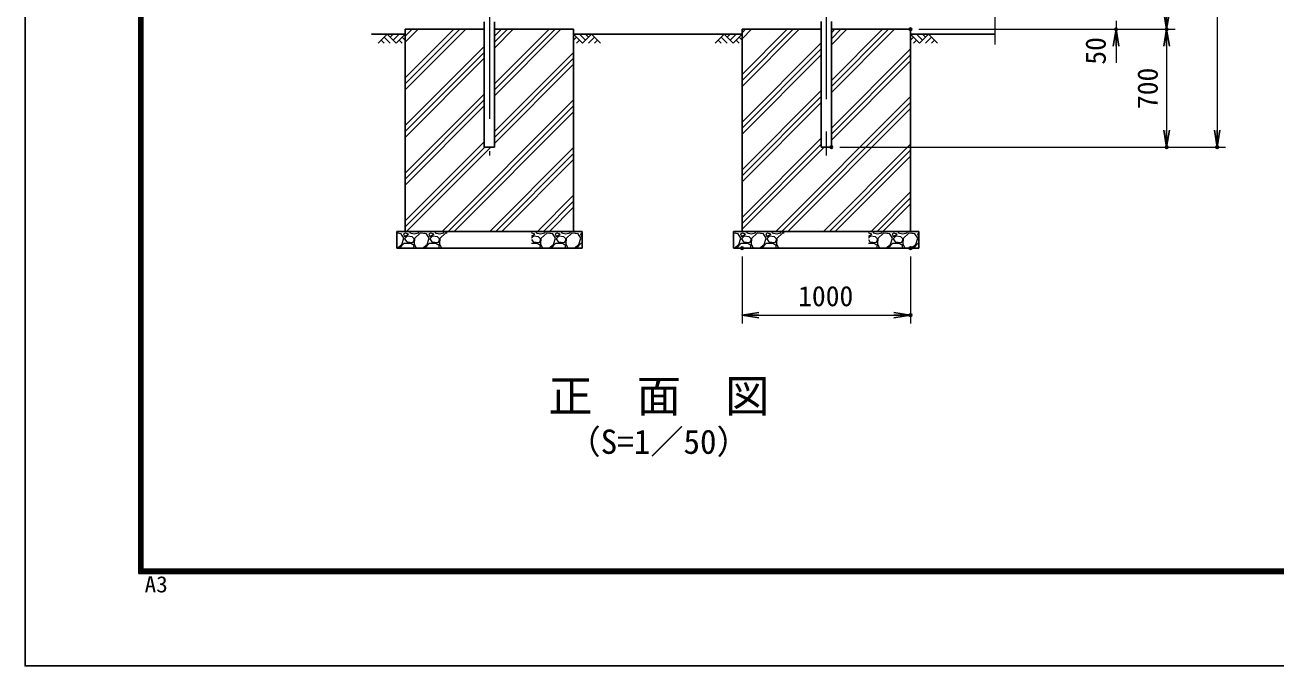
# Model space of a CAD drawing. Units: millimetres, scale not verified. Extents: x -10499 to 10501, y -7424 to 7426.
# Drawn here: x -10499 to -3074, y -7424 to -3619 of the extents above; entities that cross this region are included whole.
import ezdxf
from ezdxf.enums import TextEntityAlignment as Align

# ---------------------------------------------------------------- set-up
doc = ezdxf.new("R2010")
doc.units = ezdxf.units.MM
doc.header["$LTSCALE"] = 30
doc.header["$PDMODE"] = 32
doc.header["$PDSIZE"] = 15
doc.linetypes.add('USER1', pattern=[50.8, 31.75, -6.35, 6.35, -6.35])
for name, color, linetype, lineweight in [('0-0_D-DCR-HCH', 7, 'Continuous', 13), ('0-1_D-STR1', 1, 'Continuous', 25), ('0-2_D-STR4', 7, 'Continuous', 25), ('0-3_D-BGD', 7, 'Continuous', 25), ('0-4_D-BMK', 2, 'USER1', 13), ('0-6_D-STR-DIM', 7, 'Continuous', 13), ('0-B_D-TTL-TXT', 7, 'Continuous', 13), ('0-E_D-TTL', 7, 'Continuous', 25)]:
    doc.layers.add(name, color=color, linetype=linetype, lineweight=lineweight)
doc.layers.add('0-7_0', color=7, linetype='Continuous')
doc.layers.add('0-8_Defpoints', color=8, linetype='Continuous')
doc.styles.add('ＭＳ ゴシック', font='')
doc.styles.get('ＭＳ ゴシック').set_extended_font_data('MS Gothic')

# ---------------------------------------------------------------- blocks, each defined once
blk = doc.blocks.new('_Open')
at = {"layer": '0-7_0'}
blk.add_line((-30, 5), (0, 0), dxfattribs=at)
blk.add_lwpolyline([(-30, -5), (0, 0), (-30, 0)], dxfattribs=at)

msp = doc.modelspace()

# ---------------------------------------------------------------- linework, layer by layer
at = {"layer": '0-0_D-DCR-HCH'}
for p, q in [((-8349.6, -3674.43), (-8402.81, -3727.65)), ((-8385.07, -3709.91), (-8367.25, -3727.65)), ((-8367.34, -3692.17), (-8331.7, -3727.65)), ((-8349.6, -3674.43), (-8296.39, -3727.65)), ((-8331.86, -3692.17), (-8314.12, -3674.43)), ((-8314.12, -3709.91), (-8278.65, -3674.43)), ((-8296.39, -3727.65), (-8243.17, -3674.43)), ((-8278.65, -3709.91), (-8260.83, -3727.65)), ((-8260.91, -3692.17), (-8243.17, -3709.83)), ((-8243.17, -3721.05), (-8166.56, -3644.43)), ((-8243.17, -4003.89), (-7883.72, -3644.43)), ((-8243.17, -3685.69), (-8201.91, -3644.43)), ((-8243.17, -3968.54), (-7919.07, -3644.43)), ((-8243.17, -3650.34), (-8237.27, -3644.43)), ((-8243.17, -3933.18), (-7954.43, -3644.43)), ((-7712.92, -3756.49), (-7600.87, -3644.43)), ((-7712.92, -4039.33), (-7318.03, -3644.43)), ((-7712.92, -3721.13), (-7636.23, -3644.43)), ((-7712.92, -4003.97), (-7353.39, -3644.43)), ((-7712.92, -3685.78), (-7671.58, -3644.43)), ((-7712.92, -3968.62), (-7388.74, -3644.43)), ((-7189.96, -3727.65), (-7243.17, -3674.43)), ((-7225.44, -3692.17), (-7243.17, -3709.83)), ((-7207.7, -3709.91), (-7225.52, -3727.65)), ((-7172.23, -3709.91), (-7207.7, -3674.43)), ((-7136.75, -3674.43), (-7189.96, -3727.65)), ((-7154.4, -3692.26), (-7172.23, -3674.43)), ((-7119.01, -3692.17), (-7154.65, -3727.65)), ((-7136.75, -3674.43), (-7083.54, -3727.65)), ((-7101.28, -3709.91), (-7119.09, -3727.65)), ((-6349.6, -3674.43), (-6402.81, -3727.65)), ((-6385.07, -3709.91), (-6367.25, -3727.65)), ((-6367.34, -3692.17), (-6331.7, -3727.65)), ((-6349.6, -3674.43), (-6296.39, -3727.65)), ((-6331.86, -3692.17), (-6314.12, -3674.43)), ((-6314.12, -3709.91), (-6278.65, -3674.43)), ((-6296.39, -3727.65), (-6243.17, -3674.43)), ((-6278.65, -3709.91), (-6260.83, -3727.65)), ((-6260.91, -3692.17), (-6243.17, -3709.83)), ((-6243.17, -3700.95), (-6186.66, -3644.43)), ((-6243.17, -3983.79), (-5903.82, -3644.43)), ((-6243.17, -3665.59), (-6222.01, -3644.43)), ((-6243.17, -3948.44), (-5939.17, -3644.43)), ((-6243.17, -3913.08), (-5974.53, -3644.43)), ((-5712.92, -3736.38), (-5620.97, -3644.43)), ((-5712.92, -4019.23), (-5338.13, -3644.43)), ((-5712.92, -3701.03), (-5656.33, -3644.43)), ((-5712.92, -3983.87), (-5373.49, -3644.43)), ((-5712.92, -3665.67), (-5691.68, -3644.43)), ((-5712.92, -3948.52), (-5408.84, -3644.43)), ((-5189.96, -3727.65), (-5243.17, -3674.43)), ((-5225.44, -3692.17), (-5243.17, -3709.83)), ((-5207.7, -3709.91), (-5225.52, -3727.65)), ((-5172.23, -3709.91), (-5207.7, -3674.43)), ((-5136.75, -3674.43), (-5189.96, -3727.65)), ((-5154.4, -3692.26), (-5172.23, -3674.43)), ((-5119.01, -3692.17), (-5154.65, -3727.65)), ((-5136.75, -3674.43), (-5083.54, -3727.65)), ((-5101.28, -3709.91), (-5119.09, -3727.65)), ((-8243.17, -4216.03), (-7773.42, -3746.28)), ((-8243.17, -4251.38), (-7773.42, -3781.63)), ((-7712.92, -4251.46), (-7243.17, -3781.71)), ((-6243.17, -4195.92), (-5773.42, -3726.17)), ((-6243.17, -4231.28), (-5773.42, -3761.53)), ((-5712.92, -4231.36), (-5243.17, -3761.61)), ((-8243.17, -4286.74), (-7773.42, -3816.99)), ((-7712.92, -4286.82), (-7243.17, -3817.07)), ((-7712.92, -4322.17), (-7243.17, -3852.42)), ((-6243.17, -4266.63), (-5773.42, -3796.88)), ((-5712.92, -4266.71), (-5243.17, -3796.96)), ((-5712.92, -4302.07), (-5243.17, -3832.32)), ((-6243.17, -4478.77), (-5773.42, -4009.02)), ((-8243.17, -4498.87), (-7773.42, -4029.12)), ((-8243.17, -4534.22), (-7773.42, -4064.47)), ((-8023.06, -4844.43), (-7243.17, -4064.55)), ((-6243.17, -4514.12), (-5773.42, -4044.37)), ((-6243.17, -4549.48), (-5773.42, -4079.73)), ((-6043.16, -4844.43), (-5243.17, -4044.45)), ((-6007.8, -4844.43), (-5243.17, -4079.81)), ((-8243.17, -4569.58), (-7773.42, -4099.83)), ((-7987.7, -4844.43), (-7243.17, -4099.91)), ((-7952.34, -4844.43), (-7243.17, -4135.26)), ((-5972.45, -4844.43), (-5243.17, -4115.16)), ((-6243.17, -4761.61), (-5773.42, -4291.86)), ((-8243.17, -4781.71), (-7773.42, -4311.96)), ((-8243.17, -4817.07), (-7770.54, -4344.43)), ((-8235.19, -4844.43), (-7735.19, -4344.43)), ((-7740.21, -4844.43), (-7243.17, -4347.4)), ((-6243.17, -4796.96), (-5773.42, -4327.21)), ((-6243.17, -4832.32), (-5755.29, -4344.43)), ((-5760.31, -4844.43), (-5243.17, -4327.29)), ((-5724.96, -4844.43), (-5243.17, -4362.65)), ((-7704.86, -4844.43), (-7243.17, -4382.75)), ((-7669.5, -4844.43), (-7243.17, -4418.11)), ((-5689.6, -4844.43), (-5243.17, -4398.01)), ((-7457.37, -4844.43), (-7243.17, -4630.24)), ((-7422.01, -4844.43), (-7243.17, -4665.59)), ((-5477.47, -4844.43), (-5243.17, -4610.14)), ((-5442.12, -4844.43), (-5243.17, -4645.49)), ((-7386.66, -4844.43), (-7243.17, -4700.95)), ((-5406.76, -4844.43), (-5243.17, -4680.85)), ((-8266.87, -4858.22), (-8293.17, -4856.03)), ((-8278.87, -4849.22), (-8283.26, -4844.43)), ((-8244.37, -4846.22), (-8278.87, -4849.22)), ((-8250.37, -4885.22), (-8266.87, -4858.22)), ((-8262.37, -4922.72), (-8250.37, -4885.22)), ((-8241.37, -4855.22), (-8251.87, -4859.72)), ((-8251.87, -4859.72), (-8245.87, -4874.72)), ((-8245.87, -4874.72), (-8223.37, -4861.22)), ((-8230.87, -4873.22), (-8245.87, -4888.22)), ((-8245.87, -4888.22), (-8233.87, -4906.22)), ((-8242.77, -4844.43), (-8244.37, -4846.22)), ((-8223.37, -4861.22), (-8241.37, -4855.22)), ((-8200.87, -4877.72), (-8230.87, -4873.22)), ((-8217.71, -4844.43), (-8214.37, -4852.22)), ((-8214.37, -4852.22), (-8188.87, -4859.72)), ((-8188.87, -4888.22), (-8200.87, -4877.72)), ((-8196.37, -4910.72), (-8188.87, -4897.22)), ((-8188.87, -4859.72), (-8163.37, -4852.22)), ((-8187.37, -4886.72), (-8188.87, -4918.22)), ((-8188.87, -4897.22), (-8188.87, -4888.22)), ((-8152.87, -4855.22), (-8187.37, -4886.72)), ((-8163.37, -4852.22), (-8160.59, -4844.43)), ((-8116.87, -4858.22), (-8152.87, -4855.22)), ((-8128.87, -4849.22), (-8133.26, -4844.43)), ((-8094.37, -4846.22), (-8128.87, -4849.22)), ((-8100.37, -4885.22), (-8116.87, -4858.22)), ((-8112.37, -4922.72), (-8100.37, -4885.22)), ((-8091.37, -4855.22), (-8101.87, -4859.72)), ((-8101.87, -4859.72), (-8095.87, -4874.72)), ((-8095.87, -4874.72), (-8073.37, -4861.22)), ((-8080.87, -4873.22), (-8095.87, -4888.22)), ((-8095.87, -4888.22), (-8083.87, -4906.22)), ((-8092.77, -4844.43), (-8094.37, -4846.22)), ((-8073.37, -4861.22), (-8091.37, -4855.22)), ((-8050.87, -4877.72), (-8080.87, -4873.22)), ((-8067.71, -4844.43), (-8064.37, -4852.22)), ((-8064.37, -4852.22), (-8038.87, -4859.72)), ((-8038.87, -4888.22), (-8050.87, -4877.72)), ((-8046.37, -4910.72), (-8038.87, -4897.22)), ((-8038.87, -4859.72), (-8013.37, -4852.22)), ((-8037.37, -4886.72), (-8038.87, -4918.22)), ((-8038.87, -4897.22), (-8038.87, -4888.22)), ((-8002.87, -4855.22), (-8037.37, -4886.72)), ((-8013.37, -4852.22), (-8010.59, -4844.43)), ((-7993.17, -4856.03), (-8002.87, -4855.22)), ((-7492.77, -4844.43), (-7493.17, -4844.89)), ((-7491.37, -4855.22), (-7493.17, -4855.99)), ((-7493.17, -4873.1), (-7473.37, -4861.22)), ((-7480.87, -4873.22), (-7493.17, -4885.52)), ((-7493.17, -4892.27), (-7483.87, -4906.22)), ((-7473.37, -4861.22), (-7491.37, -4855.22)), ((-7450.87, -4877.72), (-7480.87, -4873.22)), ((-7467.71, -4844.43), (-7464.37, -4852.22)), ((-7464.37, -4852.22), (-7438.87, -4859.72)), ((-7438.87, -4888.22), (-7450.87, -4877.72)), ((-7446.37, -4910.72), (-7438.87, -4897.22)), ((-7438.87, -4859.72), (-7413.37, -4852.22)), ((-7437.37, -4886.72), (-7438.87, -4918.22)), ((-7438.87, -4897.22), (-7438.87, -4888.22)), ((-7402.87, -4855.22), (-7437.37, -4886.72)), ((-7413.37, -4852.22), (-7410.59, -4844.43)), ((-7366.87, -4858.22), (-7402.87, -4855.22)), ((-7378.87, -4849.22), (-7383.26, -4844.43)), ((-7344.37, -4846.22), (-7378.87, -4849.22)), ((-7350.37, -4885.22), (-7366.87, -4858.22)), ((-7362.37, -4922.72), (-7350.37, -4885.22)), ((-7341.37, -4855.22), (-7351.87, -4859.72)), ((-7351.87, -4859.72), (-7345.87, -4874.72)), ((-7345.87, -4874.72), (-7323.37, -4861.22)), ((-7330.87, -4873.22), (-7345.87, -4888.22)), ((-7345.87, -4888.22), (-7333.87, -4906.22)), ((-7342.77, -4844.43), (-7344.37, -4846.22)), ((-7323.37, -4861.22), (-7341.37, -4855.22)), ((-7300.87, -4877.72), (-7330.87, -4873.22)), ((-7317.71, -4844.43), (-7314.37, -4852.22)), ((-7314.37, -4852.22), (-7288.87, -4859.72)), ((-7288.87, -4888.22), (-7300.87, -4877.72)), ((-7296.37, -4910.72), (-7288.87, -4897.22)), ((-7288.87, -4859.72), (-7263.37, -4852.22)), ((-7287.37, -4886.72), (-7288.87, -4918.22)), ((-7288.87, -4897.22), (-7288.87, -4888.22)), ((-7252.87, -4855.22), (-7287.37, -4886.72)), ((-7263.37, -4852.22), (-7260.59, -4844.43)), ((-7216.87, -4858.22), (-7252.87, -4855.22)), ((-7228.87, -4849.22), (-7233.26, -4844.43)), ((-7194.37, -4846.22), (-7228.87, -4849.22)), ((-7200.37, -4885.22), (-7216.87, -4858.22)), ((-7212.37, -4922.72), (-7200.37, -4885.22)), ((-7193.17, -4855.99), (-7201.87, -4859.72)), ((-7201.87, -4859.72), (-7195.87, -4874.72)), ((-7195.87, -4874.72), (-7193.17, -4873.1)), ((-7193.17, -4885.52), (-7195.87, -4888.22)), ((-7195.87, -4888.22), (-7193.17, -4892.27)), ((-7193.17, -4844.89), (-7194.37, -4846.22)), ((-6266.87, -4858.22), (-6293.17, -4856.03)), ((-6278.87, -4849.22), (-6283.26, -4844.43)), ((-6244.37, -4846.22), (-6278.87, -4849.22)), ((-6250.37, -4885.22), (-6266.87, -4858.22)), ((-6262.37, -4922.72), (-6250.37, -4885.22)), ((-6241.37, -4855.22), (-6251.87, -4859.72)), ((-6251.87, -4859.72), (-6245.87, -4874.72)), ((-6245.87, -4874.72), (-6223.37, -4861.22)), ((-6230.87, -4873.22), (-6245.87, -4888.22)), ((-6245.87, -4888.22), (-6233.87, -4906.22)), ((-6242.77, -4844.43), (-6244.37, -4846.22)), ((-6223.37, -4861.22), (-6241.37, -4855.22)), ((-6200.87, -4877.72), (-6230.87, -4873.22)), ((-6217.71, -4844.43), (-6214.37, -4852.22)), ((-6214.37, -4852.22), (-6188.87, -4859.72)), ((-6188.87, -4888.22), (-6200.87, -4877.72)), ((-6196.37, -4910.72), (-6188.87, -4897.22)), ((-6188.87, -4859.72), (-6163.37, -4852.22)), ((-6187.37, -4886.72), (-6188.87, -4918.22)), ((-6188.87, -4897.22), (-6188.87, -4888.22)), ((-6152.87, -4855.22), (-6187.37, -4886.72)), ((-6163.37, -4852.22), (-6160.59, -4844.43)), ((-6116.87, -4858.22), (-6152.87, -4855.22)), ((-6128.87, -4849.22), (-6133.26, -4844.43)), ((-6094.37, -4846.22), (-6128.87, -4849.22)), ((-6100.37, -4885.22), (-6116.87, -4858.22)), ((-6112.37, -4922.72), (-6100.37, -4885.22)), ((-6091.37, -4855.22), (-6101.87, -4859.72)), ((-6101.87, -4859.72), (-6095.87, -4874.72)), ((-6095.87, -4874.72), (-6073.37, -4861.22)), ((-6080.87, -4873.22), (-6095.87, -4888.22)), ((-6095.87, -4888.22), (-6083.87, -4906.22)), ((-6092.77, -4844.43), (-6094.37, -4846.22)), ((-6073.37, -4861.22), (-6091.37, -4855.22)), ((-6050.87, -4877.72), (-6080.87, -4873.22)), ((-6067.71, -4844.43), (-6064.37, -4852.22)), ((-6064.37, -4852.22), (-6038.87, -4859.72)), ((-6038.87, -4888.22), (-6050.87, -4877.72)), ((-6046.37, -4910.72), (-6038.87, -4897.22)), ((-6038.87, -4859.72), (-6013.37, -4852.22)), ((-6037.37, -4886.72), (-6038.87, -4918.22)), ((-6038.87, -4897.22), (-6038.87, -4888.22)), ((-6002.87, -4855.22), (-6037.37, -4886.72)), ((-6013.37, -4852.22), (-6010.59, -4844.43)), ((-5993.17, -4856.03), (-6002.87, -4855.22)), ((-5492.77, -4844.43), (-5493.17, -4844.89)), ((-5491.37, -4855.22), (-5493.17, -4855.99)), ((-5493.17, -4873.1), (-5473.37, -4861.22)), ((-5480.87, -4873.22), (-5493.17, -4885.52)), ((-5493.17, -4892.27), (-5483.87, -4906.22)), ((-5473.37, -4861.22), (-5491.37, -4855.22)), ((-5450.87, -4877.72), (-5480.87, -4873.22)), ((-5467.71, -4844.43), (-5464.37, -4852.22)), ((-5464.37, -4852.22), (-5438.87, -4859.72)), ((-5438.87, -4888.22), (-5450.87, -4877.72)), ((-5446.37, -4910.72), (-5438.87, -4897.22)), ((-5438.87, -4859.72), (-5413.37, -4852.22)), ((-5437.37, -4886.72), (-5438.87, -4918.22)), ((-5438.87, -4897.22), (-5438.87, -4888.22)), ((-5402.87, -4855.22), (-5437.37, -4886.72)), ((-5413.37, -4852.22), (-5410.59, -4844.43)), ((-5366.87, -4858.22), (-5402.87, -4855.22)), ((-5378.87, -4849.22), (-5383.26, -4844.43)), ((-5344.37, -4846.22), (-5378.87, -4849.22)), ((-5350.37, -4885.22), (-5366.87, -4858.22)), ((-5362.37, -4922.72), (-5350.37, -4885.22)), ((-5341.37, -4855.22), (-5351.87, -4859.72)), ((-5351.87, -4859.72), (-5345.87, -4874.72)), ((-5345.87, -4874.72), (-5323.37, -4861.22)), ((-5330.87, -4873.22), (-5345.87, -4888.22)), ((-5345.87, -4888.22), (-5333.87, -4906.22)), ((-5342.77, -4844.43), (-5344.37, -4846.22)), ((-5323.37, -4861.22), (-5341.37, -4855.22)), ((-5300.87, -4877.72), (-5330.87, -4873.22)), ((-5317.71, -4844.43), (-5314.37, -4852.22)), ((-5314.37, -4852.22), (-5288.87, -4859.72)), ((-5288.87, -4888.22), (-5300.87, -4877.72)), ((-5296.37, -4910.72), (-5288.87, -4897.22)), ((-5288.87, -4859.72), (-5263.37, -4852.22)), ((-5287.37, -4886.72), (-5288.87, -4918.22)), ((-5288.87, -4897.22), (-5288.87, -4888.22)), ((-5252.87, -4855.22), (-5287.37, -4886.72)), ((-5263.37, -4852.22), (-5260.59, -4844.43)), ((-5216.87, -4858.22), (-5252.87, -4855.22)), ((-5228.87, -4849.22), (-5233.26, -4844.43)), ((-5194.37, -4846.22), (-5228.87, -4849.22)), ((-5200.37, -4885.22), (-5216.87, -4858.22)), ((-5212.37, -4922.72), (-5200.37, -4885.22)), ((-5193.17, -4855.99), (-5201.87, -4859.72)), ((-5201.87, -4859.72), (-5195.87, -4874.72)), ((-5195.87, -4874.72), (-5193.17, -4873.1)), ((-5193.17, -4885.52), (-5195.87, -4888.22)), ((-5195.87, -4888.22), (-5193.17, -4892.27)), ((-5193.17, -4844.89), (-5194.37, -4846.22)), ((-8290.48, -4944.43), (-8262.37, -4922.72)), ((-8275.87, -4943.72), (-8248.87, -4913.72)), ((-8275.46, -4944.43), (-8275.87, -4943.72)), ((-8248.87, -4913.72), (-8209.87, -4913.72)), ((-8233.87, -4906.22), (-8196.37, -4910.72)), ((-8209.87, -4913.72), (-8190.37, -4927.22)), ((-8190.37, -4927.22), (-8195.29, -4944.43)), ((-8188.87, -4918.22), (-8177.84, -4944.43)), ((-8140.48, -4944.43), (-8112.37, -4922.72)), ((-8125.87, -4943.72), (-8098.87, -4913.72)), ((-8125.46, -4944.43), (-8125.87, -4943.72)), ((-8098.87, -4913.72), (-8059.87, -4913.72)), ((-8083.87, -4906.22), (-8046.37, -4910.72)), ((-8059.87, -4913.72), (-8040.37, -4927.22)), ((-8040.37, -4927.22), (-8045.29, -4944.43)), ((-8038.87, -4918.22), (-8027.84, -4944.43)), ((-7493.17, -4913.72), (-7459.87, -4913.72)), ((-7483.87, -4906.22), (-7446.37, -4910.72)), ((-7459.87, -4913.72), (-7440.37, -4927.22)), ((-7440.37, -4927.22), (-7445.29, -4944.43)), ((-7438.87, -4918.22), (-7427.84, -4944.43)), ((-7390.48, -4944.43), (-7362.37, -4922.72)), ((-7375.87, -4943.72), (-7348.87, -4913.72)), ((-7375.46, -4944.43), (-7375.87, -4943.72)), ((-7348.87, -4913.72), (-7309.87, -4913.72)), ((-7333.87, -4906.22), (-7296.37, -4910.72)), ((-7309.87, -4913.72), (-7290.37, -4927.22)), ((-7290.37, -4927.22), (-7295.29, -4944.43)), ((-7288.87, -4918.22), (-7277.84, -4944.43)), ((-7240.48, -4944.43), (-7212.37, -4922.72)), ((-7225.87, -4943.72), (-7198.87, -4913.72)), ((-7225.46, -4944.43), (-7225.87, -4943.72)), ((-7198.87, -4913.72), (-7193.17, -4913.72)), ((-6290.48, -4944.43), (-6262.37, -4922.72)), ((-6275.87, -4943.72), (-6248.87, -4913.72)), ((-6275.46, -4944.43), (-6275.87, -4943.72)), ((-6248.87, -4913.72), (-6209.87, -4913.72)), ((-6233.87, -4906.22), (-6196.37, -4910.72)), ((-6209.87, -4913.72), (-6190.37, -4927.22)), ((-6190.37, -4927.22), (-6195.29, -4944.43)), ((-6188.87, -4918.22), (-6177.84, -4944.43)), ((-6140.48, -4944.43), (-6112.37, -4922.72)), ((-6125.87, -4943.72), (-6098.87, -4913.72)), ((-6125.46, -4944.43), (-6125.87, -4943.72)), ((-6098.87, -4913.72), (-6059.87, -4913.72)), ((-6083.87, -4906.22), (-6046.37, -4910.72)), ((-6059.87, -4913.72), (-6040.37, -4927.22)), ((-6040.37, -4927.22), (-6045.29, -4944.43)), ((-6038.87, -4918.22), (-6027.84, -4944.43)), ((-5493.17, -4913.72), (-5459.87, -4913.72)), ((-5483.87, -4906.22), (-5446.37, -4910.72)), ((-5459.87, -4913.72), (-5440.37, -4927.22)), ((-5440.37, -4927.22), (-5445.29, -4944.43)), ((-5438.87, -4918.22), (-5427.84, -4944.43)), ((-5390.48, -4944.43), (-5362.37, -4922.72)), ((-5375.87, -4943.72), (-5348.87, -4913.72)), ((-5375.46, -4944.43), (-5375.87, -4943.72)), ((-5348.87, -4913.72), (-5309.87, -4913.72)), ((-5333.87, -4906.22), (-5296.37, -4910.72)), ((-5309.87, -4913.72), (-5290.37, -4927.22)), ((-5290.37, -4927.22), (-5295.29, -4944.43)), ((-5288.87, -4918.22), (-5277.84, -4944.43)), ((-5240.48, -4944.43), (-5212.37, -4922.72)), ((-5225.87, -4943.72), (-5198.87, -4913.72)), ((-5225.46, -4944.43), (-5225.87, -4943.72)), ((-5198.87, -4913.72), (-5193.17, -4913.72))]:
    msp.add_line(p, q, dxfattribs=at)
at = {"layer": '0-1_D-STR1'}
for p, q in [((-7773.42, -4344.43), (-7773.42, -3600.33)), ((-7712.92, -4344.43), (-7712.92, -3600.33)), ((-5712.92, -4344.43), (-5712.92, -3597.83)), ((-7712.92, -4344.43), (-7773.42, -4344.43)), ((-5717.77, -4344.43), (-5768.57, -4344.43))]:
    msp.add_line(p, q, dxfattribs=at)
msp.add_lwpolyline([(-5712.92, -4344.43), (-5773.42, -4344.43), (-5773.42, -3597.83)], dxfattribs=at)
at = {"layer": '0-2_D-STR4'}
for p, q in [((-7773.42, -3644.43), (-8243.17, -3644.43)), ((-8243.17, -3644.43), (-8243.17, -4844.43)), ((-7243.17, -3644.43), (-7712.92, -3644.43)), ((-7243.17, -4844.43), (-7243.17, -3644.43)), ((-5773.42, -3644.43), (-6243.17, -3644.43)), ((-6243.17, -3644.43), (-6243.17, -4844.43)), ((-5243.17, -3644.43), (-5712.92, -3644.43)), ((-5243.17, -4844.43), (-5243.17, -3644.43)), ((-8293.17, -4844.43), (-7193.17, -4844.43)), ((-8293.17, -4844.43), (-8293.17, -4944.43)), ((-7193.17, -4844.43), (-7193.17, -4944.43)), ((-6293.17, -4844.43), (-5193.17, -4844.43)), ((-6293.17, -4844.43), (-6293.17, -4944.43)), ((-5193.17, -4844.43), (-5193.17, -4944.43)), ((-8293.17, -4944.43), (-7193.17, -4944.43)), ((-6293.17, -4944.43), (-5193.17, -4944.43))]:
    msp.add_line(p, q, dxfattribs=at)
at = {"layer": '0-3_D-BGD'}
for p, q in [((-8243.17, -3674.43), (-8443.17, -3674.43)), ((-6243.17, -3674.43), (-7243.17, -3674.43)), ((-4743.17, -3674.43), (-5243.17, -3674.43))]:
    msp.add_line(p, q, dxfattribs=at)
at = {"layer": '0-4_D-BMK'}
for p, q in [((-7743.17, 4395.57), (-7743.17, -4394.43)), ((-5743.17, 2988.27), (-5743.17, -4394.43))]:
    msp.add_line(p, q, dxfattribs=at)
at = {"layer": '0-6_D-STR-DIM'}
for p, q in [((-3423.17, 4245.57), (-3423.17, -4244.43)), ((-4743.17, -2145.09), (-4743.17, -3734.43)), ((-4023.17, -3594.43), (-4023.17, -3644.43)), ((-5193.17, -3644.43), (-3973.17, -3644.43)), ((-5193.17, -3644.43), (-3673.17, -3644.43)), ((-5193.17, -3644.43), (-3673.17, -3644.43)), ((-4023.17, -3744.43), (-4023.17, -3844.43)), ((-3723.17, -3744.43), (-3723.17, -4244.43)), ((-5662.92, -4344.43), (-3373.17, -4344.43)), ((-5662.92, -4344.43), (-3673.17, -4344.43)), ((-6243.17, -4994.43), (-6243.17, -5391.75)), ((-5243.17, -4994.43), (-5243.17, -5391.75)), ((-6143.17, -5341.75), (-5343.17, -5341.75))]:
    msp.add_line(p, q, dxfattribs=at)
at = {"layer": '0-8_Defpoints'}
for p in [(-5243.17, -3644.43), (-4023.17, -3644.43), (-3723.17, -3644.43), (-5712.92, -4344.43), (-3723.17, -4344.43), (-3423.17, -4344.43), (-6243.17, -4944.43), (-5243.17, -4944.43), (-5243.17, -5341.75)]:
    msp.add_point(p, dxfattribs=at)
at = {"layer": '0-E_D-TTL', "color": 2}
msp.add_lwpolyline([(-10499.2, 7425.57), (10500.8, 7425.57), (10500.8, -7424.43), (-10499.2, -7424.43)], close=True, dxfattribs=at)
at = {"layer": '0-E_D-TTL'}
for points in [[(-9824.2, 6875.57), (9825.8, 6875.57), (9825.8, -6874.43), (-9824.2, -6874.43)], [(-9817.95, 6869.32), (9819.55, 6869.32), (9819.55, -6868.18), (-9817.95, -6868.18)], [(-9811.7, 6863.07), (9813.3, 6863.07), (9813.3, -6861.93), (-9811.7, -6861.93)], [(-9805.45, 6856.82), (9807.05, 6856.82), (9807.05, -6855.68), (-9805.45, -6855.68)], [(-9799.2, 6850.57), (9800.8, 6850.57), (9800.8, -6849.43), (-9799.2, -6849.43)]]:
    msp.add_lwpolyline(points, close=True, dxfattribs=at)

# ---------------------------------------------------------------- block references
at = {"layer": '0-6_D-STR-DIM', "xscale": 3.333333, "yscale": 3.333333}
for p, rotation in [((-3723.17, -3644.43), 270), ((-4023.17, -3644.43), 90), ((-3723.17, -3644.43), 90), ((-3723.17, -4344.43), 270), ((-3423.17, -4344.43), 270), ((-6243.17, -5341.75), 180)]:
    msp.add_blockref('_Open', p, dxfattribs=dict(at, rotation=rotation))
msp.add_blockref('_Open', (-5243.17, -5341.75), dxfattribs=at)

# ---------------------------------------------------------------- texts
at = {"layer": '0-6_D-STR-DIM', "style": 'ＭＳ ゴシック'}
for s, p in [('50', (-4048.5, -3854.91)), ('700', (-3740.04, -4118.18))]:
    msp.add_text(s, height=120.3, rotation=90, dxfattribs=at).set_placement(p, align=Align.BOTTOM_LEFT)
msp.add_text('1000', height=120.3, dxfattribs=at).set_placement((-5910.42, -5324.88), align=Align.BOTTOM_LEFT)
at = {"layer": '0-B_D-TTL-TXT', "style": 'ＭＳ ゴシック'}
for s, height, p in [('正\u3000面\u3000図', 192.4, (-7392.92, -5975.42)), ('（S=1／50）', 144.3, (-7279.21, -6208.4))]:
    msp.add_text(s, height=height, dxfattribs=at).set_placement(p, align=Align.BOTTOM_LEFT)
at = {"layer": '0-E_D-TTL', "style": 'ＭＳ ゴシック', "width": 1.05}
msp.add_text('A3', height=96.21, dxfattribs=at).set_placement((-9789.42, -7016.46), align=Align.BOTTOM_LEFT)

doc.saveas('drawing.dxf')
